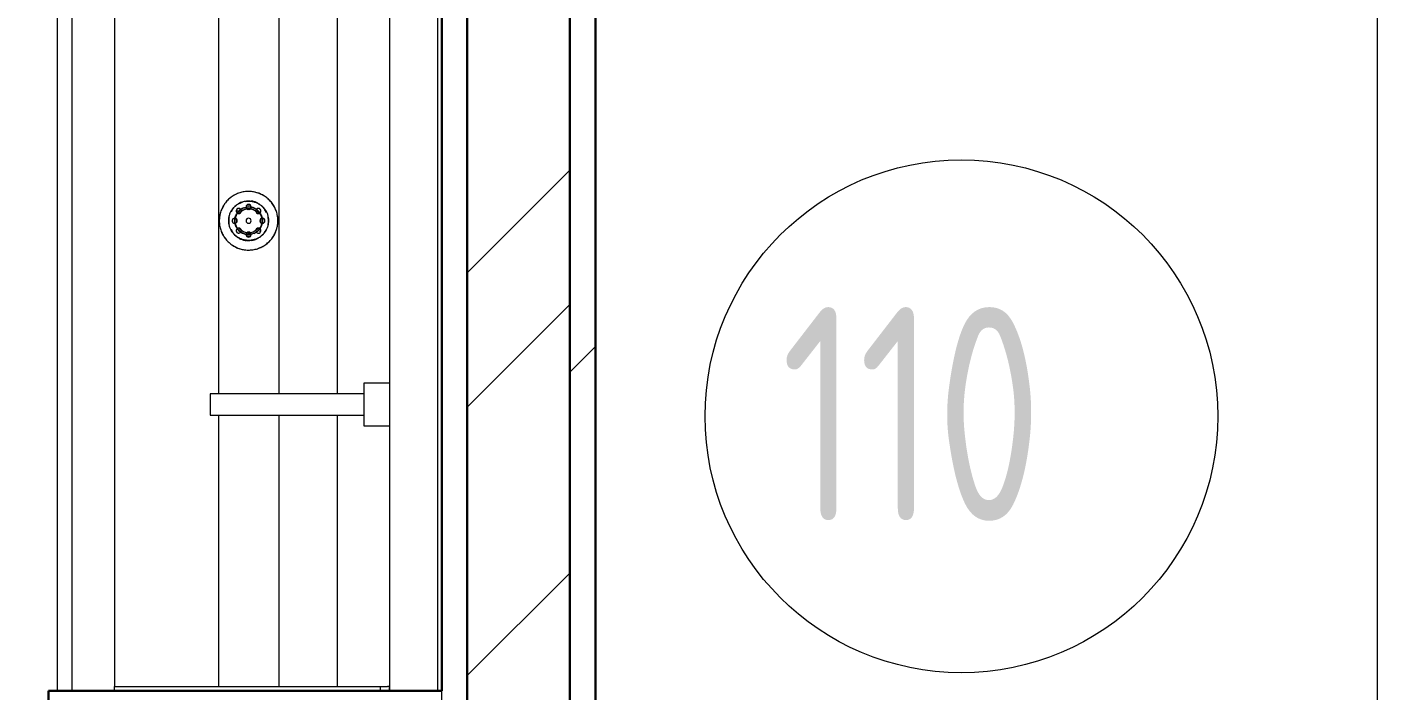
# Model space of a CAD drawing. Header units: millimetres. Extents: x -259809 to 472825, y -397243 to 31861.
# Drawn here: x -50036 to -48450, y -363882 to -363106 of the extents above; entities that cross this region are included whole.
import ezdxf

# ---------------------------------------------------------------- set-up
doc = ezdxf.new("R2010")
doc.units = ezdxf.units.MM
doc.linetypes.add('ADSK_Линия сетки', pattern=[25, 20, -2.5, 0, -2.5])
for name, color, linetype, lineweight in [('лс', 5, 'Continuous', 30), ('Марки помещений', 252, 'Continuous', 20), ('Оси', 252, 'Continuous', 9), ('Сантехника', 252, 'Continuous', 18), ('Стены наружные', 252, 'Continuous', 18), ('Стены штриховка', 7, 'Continuous', 9)]:
    doc.layers.add(name, color=color, linetype=linetype, lineweight=lineweight)
doc.styles.add('GOST Common_3', font='', dxfattribs={"height": 3.5})
doc.styles.get('GOST Common_3').set_extended_font_data('GOST 2.304 type A')

# ---------------------------------------------------------------- blocks, each defined once
blk = doc.blocks.new('1 этаж')
at = {"layer": 'Марки помещений', "color": 251, "true_color": 0x636466}
blk.add_circle((-48942.5, -10874), 300, dxfattribs=at)
at = {"layer": 'Оси', "color": 251, "linetype": 'ADSK_Линия сетки', "ltscale": 100, "true_color": 0x636466}
blk.add_line((-48455.8, -2645.3), (-48455.8, -33771.4), dxfattribs=at)
at = {"layer": 'Сантехника', "color": 251, "true_color": 0x636466}
for p, q in [((-50000.8, -9425.3), (-50000.8, -11195.3)), ((-49983.8, -9425.3), (-49983.8, -11195.3)), ((-49933.8, -9430.3), (-49933.8, -11190.3)), ((-49611.8, -9430.3), (-49611.8, -11190.3)), ((-49555.8, -9425.3), (-49555.8, -11195.3)), ((-49811.9, -10322.8), (-49811.9, -10847.8)), ((-49741.2, -10322.8), (-49741.2, -10847.8)), ((-49673.2, -10322.7), (-49673.2, -10847.9)), ((-49611.8, -10835.3), (-49641.8, -10835.3)), ((-49641.8, -10835.3), (-49641.8, -10885.3)), ((-49641.8, -10847.8), (-49821.8, -10847.8)), ((-49821.8, -10847.8), (-49821.8, -10872.8)), ((-49821.8, -10872.8), (-49641.8, -10872.8)), ((-49811.9, -10872.8), (-49811.9, -11190.3)), ((-49741.2, -10872.8), (-49741.2, -11190.3)), ((-49673.2, -10872.7), (-49673.2, -11190.3)), ((-49641.8, -10885.3), (-49611.8, -10885.3)), ((-49933.8, -11195.3), (-49933.8, -11190.3)), ((-49933.8, -11190.3), (-49622.7, -11190.3)), ((-49622.7, -11190.3), (-49614.2, -11190.3)), ((-49622.7, -11190.3), (-49622.7, -11195.3)), ((-49611.8, -11190.3), (-49614.2, -11190.3)), ((-49611.8, -11190.3), (-49611.8, -11195.3)), ((-49611.8, -11195.3), (-49611.8, -11190.3))]:
    blk.add_line(p, q, dxfattribs=at)
at = {"layer": 'Сантехника', "color": 251, "true_color": 0x636466, "flags": 128}
for points in [[(-49742.5, -10645.3), (-49742.5, -10643.9), (-49742.6, -10642.6), (-49742.7, -10641.2), (-49742.9, -10639.8), (-49743.2, -10638.5), (-49743.5, -10637.2), (-49743.8, -10635.8), (-49744.2, -10634.5), (-49744.7, -10633.2), (-49745.2, -10632), (-49745.8, -10630.7), (-49746.4, -10629.5), (-49747, -10628.3), (-49747.7, -10627.1), (-49748.5, -10625.9), (-49749.3, -10624.8), (-49750.1, -10623.7), (-49751, -10622.7), (-49751.9, -10621.7), (-49752.9, -10620.7), (-49753.9, -10619.8), (-49754.9, -10618.9), (-49756, -10618), (-49757.1, -10617.2), (-49758.3, -10616.5), (-49759.4, -10615.7), (-49760.6, -10615.1), (-49761.9, -10614.4), (-49763.1, -10613.9), (-49764.4, -10613.3), (-49765.7, -10612.9), (-49767, -10612.5), (-49768.3, -10612.1), (-49769.6, -10611.8), (-49771, -10611.5), (-49772.3, -10611.3), (-49773.7, -10611.2), (-49775.1, -10611.1), (-49776.4, -10611), (-49777.8, -10611), (-49779.2, -10611.1), (-49780.5, -10611.2), (-49781.9, -10611.4), (-49783.3, -10611.6), (-49784.6, -10611.9), (-49785.9, -10612.2), (-49787.2, -10612.6), (-49788.5, -10613.1), (-49789.8, -10613.6), (-49791.1, -10614.1), (-49792.3, -10614.7), (-49793.5, -10615.4), (-49794.7, -10616.1), (-49795.9, -10616.8), (-49797, -10617.6), (-49798.1, -10618.4), (-49799.1, -10619.3), (-49800.2, -10620.2), (-49801.1, -10621.2), (-49802.1, -10622.1), (-49803, -10623.2), (-49803.9, -10624.2), (-49804.7, -10625.3), (-49805.5, -10626.5), (-49806.2, -10627.6), (-49806.9, -10628.8), (-49807.5, -10630), (-49808.1, -10631.3), (-49808.6, -10632.5), (-49809.1, -10633.8), (-49809.6, -10635.1), (-49809.9, -10636.4), (-49810.3, -10637.8), (-49810.5, -10639.1), (-49810.8, -10640.5), (-49810.9, -10641.8), (-49811, -10643.2), (-49811.1, -10644.6), (-49811.1, -10645.3)], [(-49800.1, -10645.3), (-49800.1, -10644.4), (-49800, -10643.5), (-49799.9, -10642.5), (-49799.8, -10641.6), (-49799.6, -10640.7), (-49799.4, -10639.8), (-49799.2, -10638.9), (-49798.9, -10638), (-49798.6, -10637.1), (-49798.3, -10636.2), (-49797.9, -10635.4), (-49797.5, -10634.6), (-49797, -10633.7), (-49796.5, -10632.9), (-49796, -10632.2), (-49795.5, -10631.4), (-49794.9, -10630.7), (-49794.3, -10629.9), (-49793.7, -10629.3), (-49793, -10628.6), (-49792.4, -10628), (-49791.6, -10627.4), (-49790.9, -10626.8), (-49790.2, -10626.2), (-49789.4, -10625.7), (-49788.6, -10625.2), (-49787.8, -10624.8), (-49787, -10624.3), (-49786.1, -10624), (-49785.2, -10623.6), (-49784.4, -10623.3), (-49783.5, -10623), (-49782.6, -10622.7), (-49781.7, -10622.5), (-49780.8, -10622.4), (-49779.8, -10622.2), (-49778.9, -10622.1), (-49778, -10622), (-49777.1, -10622), (-49776.1, -10622), (-49775.2, -10622.1), (-49774.3, -10622.2), (-49773.3, -10622.3), (-49772.4, -10622.4), (-49771.5, -10622.6), (-49770.6, -10622.9), (-49769.7, -10623.1), (-49768.8, -10623.4), (-49768, -10623.8), (-49767.1, -10624.1), (-49766.3, -10624.5), (-49765.4, -10625), (-49764.6, -10625.4), (-49763.9, -10625.9), (-49763.1, -10626.5), (-49762.3, -10627), (-49761.6, -10627.6), (-49760.9, -10628.3), (-49760.3, -10628.9), (-49759.6, -10629.6), (-49759, -10630.3), (-49758.4, -10631), (-49757.9, -10631.7), (-49757.3, -10632.5), (-49756.8, -10633.3), (-49756.4, -10634.1), (-49755.9, -10634.9), (-49755.5, -10635.8), (-49755.2, -10636.6), (-49754.8, -10637.5), (-49754.6, -10638.4), (-49754.3, -10639.3), (-49754.1, -10640.2), (-49753.9, -10641.1), (-49753.7, -10642), (-49753.6, -10643), (-49753.5, -10643.9), (-49753.5, -10644.8), (-49753.5, -10645.3)], [(-49790, -10626.4), (-49789.2, -10625.9), (-49788.5, -10625.4), (-49787.7, -10625), (-49786.8, -10624.6), (-49786, -10624.2), (-49785.1, -10623.8), (-49784.3, -10623.5)], [(-49784.8, -10623.4), (-49785.6, -10623.8), (-49786.5, -10624.1), (-49787.3, -10624.5)], [(-49780.7, -10622.6), (-49779.8, -10622.5), (-49778.9, -10622.4), (-49778, -10622.3), (-49777.1, -10622.3), (-49776.1, -10622.3), (-49775.2, -10622.3), (-49774.3, -10622.4), (-49773.4, -10622.5), (-49772.5, -10622.7), (-49771.6, -10622.9), (-49770.7, -10623.1), (-49769.8, -10623.4), (-49768.9, -10623.7), (-49768.1, -10624), (-49767.2, -10624.4), (-49766.4, -10624.8), (-49765.6, -10625.2), (-49764.8, -10625.7), (-49764, -10626.2), (-49763.2, -10626.7), (-49762.5, -10627.2), (-49761.8, -10627.8), (-49761.1, -10628.4), (-49760.4, -10629.1), (-49759.8, -10629.8), (-49759.2, -10630.4), (-49758.6, -10631.2), (-49758.1, -10631.9), (-49757.6, -10632.7), (-49757.1, -10633.4), (-49756.6, -10634.2)], [(-49765.8, -10624.8), (-49766.7, -10624.3), (-49767.5, -10624), (-49768.4, -10623.6), (-49769.2, -10623.3), (-49770.1, -10623), (-49771, -10622.7), (-49771.9, -10622.5), (-49772.8, -10622.4), (-49773.8, -10622.2)], [(-49797.2, -10634.7), (-49796.8, -10633.9), (-49796.3, -10633.1), (-49795.8, -10632.3), (-49795.3, -10631.6), (-49794.7, -10630.8), (-49794.1, -10630.1), (-49793.5, -10629.4), (-49792.9, -10628.8), (-49792.2, -10628.2), (-49791.5, -10627.6), (-49790.8, -10627)], [(-49793.3, -10628.9), (-49794, -10629.6), (-49794.6, -10630.3), (-49795.2, -10631), (-49795.7, -10631.7), (-49796.3, -10632.5), (-49796.8, -10633.3), (-49797.2, -10634.1)], [(-49793, -10645.3), (-49793, -10644.7), (-49792.9, -10644), (-49792.9, -10643.4), (-49792.8, -10642.7), (-49792.7, -10642.1), (-49792.5, -10641.5), (-49792.4, -10640.8), (-49792.2, -10640.2), (-49792, -10639.6), (-49791.7, -10639), (-49791.5, -10638.4), (-49791.2, -10637.8), (-49790.9, -10637.3), (-49790.5, -10636.7), (-49790.2, -10636.2), (-49789.8, -10635.6), (-49789.4, -10635.1), (-49789, -10634.6), (-49788.5, -10634.2), (-49788.1, -10633.7), (-49787.6, -10633.2), (-49787.1, -10632.8), (-49786.6, -10632.4), (-49786.1, -10632), (-49785.6, -10631.7)], [(-49780.2, -10629.5), (-49779.6, -10629.3), (-49778.9, -10629.3), (-49778.3, -10629.2), (-49777.6, -10629.1), (-49777, -10629.1), (-49776.3, -10629.1), (-49775.7, -10629.2), (-49775, -10629.2), (-49774.4, -10629.3), (-49773.8, -10629.4)], [(-49767.8, -10631.8), (-49767.3, -10632.2), (-49766.8, -10632.6), (-49766.3, -10633), (-49765.8, -10633.5), (-49765.3, -10633.9), (-49764.9, -10634.4), (-49764.4, -10634.9), (-49764, -10635.4), (-49763.6, -10635.9), (-49763.3, -10636.4), (-49762.9, -10637), (-49762.6, -10637.5), (-49762.3, -10638.1), (-49762, -10638.7), (-49761.8, -10639.3), (-49761.5, -10639.9), (-49761.3, -10640.5), (-49761.2, -10641.1), (-49761, -10641.8), (-49760.9, -10642.4), (-49760.8, -10643), (-49760.7, -10643.7), (-49760.6, -10644.3), (-49760.6, -10645), (-49760.6, -10645.3)], [(-49756.6, -10633.7), (-49757.1, -10632.9), (-49757.6, -10632.2), (-49758.1, -10631.4), (-49758.7, -10630.7), (-49759.3, -10629.9), (-49759.9, -10629.3), (-49760.6, -10628.6)], [(-49811.1, -10645.3), (-49811.1, -10646.7), (-49811, -10648.1), (-49810.9, -10649.4), (-49810.7, -10650.8), (-49810.4, -10652.1), (-49810.1, -10653.5), (-49809.8, -10654.8), (-49809.4, -10656.1), (-49808.9, -10657.4), (-49808.4, -10658.7), (-49807.8, -10659.9), (-49807.2, -10661.2), (-49806.6, -10662.4), (-49805.9, -10663.5), (-49805.1, -10664.7), (-49804.3, -10665.8), (-49803.5, -10666.9), (-49802.6, -10667.9), (-49801.7, -10668.9), (-49800.7, -10669.9), (-49799.7, -10670.9), (-49798.7, -10671.7), (-49797.6, -10672.6), (-49796.5, -10673.4), (-49795.3, -10674.2), (-49794.2, -10674.9), (-49793, -10675.6), (-49791.7, -10676.2), (-49790.5, -10676.8), (-49789.2, -10677.3), (-49787.9, -10677.8), (-49786.6, -10678.2), (-49785.3, -10678.5), (-49784, -10678.9), (-49782.6, -10679.1), (-49781.3, -10679.3), (-49779.9, -10679.5), (-49778.5, -10679.6), (-49777.2, -10679.6), (-49775.8, -10679.6), (-49774.4, -10679.5), (-49773.1, -10679.4), (-49771.7, -10679.2), (-49770.4, -10679), (-49769, -10678.7), (-49767.7, -10678.4), (-49766.4, -10678), (-49765.1, -10677.5), (-49763.8, -10677), (-49762.5, -10676.5), (-49761.3, -10675.9), (-49760.1, -10675.3), (-49758.9, -10674.6), (-49757.7, -10673.8), (-49756.6, -10673), (-49755.5, -10672.2), (-49754.5, -10671.3), (-49753.4, -10670.4), (-49752.5, -10669.5), (-49751.5, -10668.5), (-49750.6, -10667.5), (-49749.7, -10666.4), (-49748.9, -10665.3), (-49748.1, -10664.2), (-49747.4, -10663), (-49746.7, -10661.8), (-49746.1, -10660.6), (-49745.5, -10659.3), (-49745, -10658.1), (-49744.5, -10656.8), (-49744, -10655.5), (-49743.7, -10654.2), (-49743.3, -10652.9), (-49743.1, -10651.5), (-49742.8, -10650.2), (-49742.7, -10648.8), (-49742.6, -10647.4), (-49742.5, -10646.1), (-49742.5, -10645.3)], [(-49799.7, -10641.1), (-49799.9, -10642), (-49800, -10643), (-49800.1, -10643.9), (-49800.1, -10644.8), (-49800.1, -10645.3)], [(-49800.1, -10645.3), (-49800.1, -10646.2), (-49800, -10647.2), (-49799.9, -10648.1), (-49799.8, -10649)], [(-49753.5, -10645.3), (-49753.5, -10646.2), (-49753.6, -10647.2), (-49753.7, -10648.1), (-49753.8, -10649), (-49754, -10649.9), (-49754.2, -10650.9), (-49754.4, -10651.8), (-49754.7, -10652.6), (-49755, -10653.5), (-49755.3, -10654.4), (-49755.7, -10655.2), (-49756.1, -10656.1), (-49756.6, -10656.9), (-49757.1, -10657.7), (-49757.6, -10658.5), (-49758.1, -10659.2), (-49758.7, -10660), (-49759.3, -10660.7), (-49759.9, -10661.4), (-49760.6, -10662), (-49761.2, -10662.7), (-49762, -10663.3), (-49762.7, -10663.9), (-49763.4, -10664.4), (-49764.2, -10664.9), (-49765, -10665.4), (-49765.8, -10665.9), (-49766.7, -10666.3), (-49767.5, -10666.7), (-49768.4, -10667), (-49769.2, -10667.3), (-49770.1, -10667.6), (-49771, -10667.9), (-49771.9, -10668.1), (-49772.8, -10668.3), (-49773.8, -10668.4), (-49774.7, -10668.5), (-49775.6, -10668.6), (-49776.5, -10668.6), (-49777.5, -10668.6), (-49778.4, -10668.6), (-49779.3, -10668.5), (-49780.3, -10668.4), (-49781.2, -10668.2), (-49782.1, -10668), (-49783, -10667.8), (-49783.9, -10667.5), (-49784.8, -10667.2), (-49785.6, -10666.9), (-49786.5, -10666.5), (-49787.3, -10666.1), (-49788.2, -10665.7), (-49789, -10665.2), (-49789.7, -10664.7), (-49790.5, -10664.2), (-49791.3, -10663.6), (-49792, -10663), (-49792.7, -10662.4), (-49793.3, -10661.7), (-49794, -10661.1), (-49794.6, -10660.4), (-49795.2, -10659.6), (-49795.7, -10658.9), (-49796.3, -10658.1), (-49796.8, -10657.3), (-49797.2, -10656.5), (-49797.7, -10655.7), (-49798.1, -10654.8), (-49798.4, -10654), (-49798.8, -10653.1), (-49799, -10652.2), (-49799.3, -10651.3), (-49799.5, -10650.4), (-49799.7, -10649.5), (-49799.9, -10648.6), (-49800, -10647.7), (-49800.1, -10646.7), (-49800.1, -10645.8), (-49800.1, -10645.3)], [(-49799.8, -10645.3), (-49799.8, -10644.4), (-49799.8, -10643.5), (-49799.7, -10642.6), (-49799.5, -10641.6), (-49799.4, -10640.7), (-49799.2, -10639.8)], [(-49799.2, -10650.6), (-49799.3, -10650.4), (-49799.5, -10649.5), (-49799.6, -10648.6), (-49799.7, -10647.6), (-49799.8, -10646.7), (-49799.8, -10645.8), (-49799.8, -10645.3)], [(-49785.8, -10658.8), (-49786.3, -10658.4), (-49786.9, -10658), (-49787.4, -10657.6), (-49787.8, -10657.2), (-49788.3, -10656.7), (-49788.7, -10656.3), (-49789.2, -10655.8), (-49789.6, -10655.3), (-49790, -10654.7), (-49790.3, -10654.2), (-49790.7, -10653.7), (-49791, -10653.1), (-49791.3, -10652.5), (-49791.6, -10651.9), (-49791.8, -10651.3), (-49792.1, -10650.7), (-49792.3, -10650.1), (-49792.5, -10649.5), (-49792.6, -10648.9), (-49792.7, -10648.2), (-49792.8, -10647.6), (-49792.9, -10647), (-49793, -10646.3), (-49793, -10645.7), (-49793, -10645.3)], [(-49760.6, -10645.3), (-49760.6, -10646), (-49760.7, -10646.6), (-49760.7, -10647.3), (-49760.8, -10647.9), (-49760.9, -10648.5), (-49761.1, -10649.2), (-49761.2, -10649.8), (-49761.4, -10650.4), (-49761.6, -10651), (-49761.9, -10651.6), (-49762.1, -10652.2), (-49762.4, -10652.8), (-49762.7, -10653.4), (-49763.1, -10653.9), (-49763.4, -10654.5), (-49763.8, -10655), (-49764.2, -10655.5), (-49764.6, -10656), (-49765.1, -10656.5), (-49765.5, -10656.9), (-49766, -10657.4), (-49766.5, -10657.8), (-49767, -10658.2), (-49767.5, -10658.6), (-49768, -10658.9)], [(-49753.8, -10645.3), (-49753.8, -10646.2), (-49753.8, -10647.2), (-49753.9, -10648.1), (-49754.1, -10649), (-49754.2, -10649.9), (-49754.4, -10650.6)], [(-49754.3, -10640.2), (-49754.1, -10641.2), (-49754, -10642.1), (-49753.9, -10643), (-49753.8, -10643.9), (-49753.8, -10644.8), (-49753.8, -10645.3)], [(-49753.9, -10649.5), (-49753.7, -10648.6), (-49753.6, -10647.7), (-49753.5, -10646.7), (-49753.5, -10645.8), (-49753.5, -10645.3)], [(-49753.5, -10645.3), (-49753.5, -10644.4), (-49753.6, -10643.5), (-49753.7, -10642.5), (-49753.8, -10641.6)], [(-49763.6, -10664.2), (-49764.4, -10664.7), (-49765.1, -10665.2), (-49765.9, -10665.6), (-49766.8, -10666), (-49767.6, -10666.4), (-49768.5, -10666.8), (-49769.3, -10667.1), (-49770.2, -10667.4), (-49771.1, -10667.6), (-49772, -10667.8), (-49772.9, -10668), (-49773.8, -10668.2), (-49774.7, -10668.3), (-49775.6, -10668.3), (-49776.6, -10668.3), (-49777.5, -10668.3), (-49778.4, -10668.3), (-49779.3, -10668.2), (-49780.2, -10668.1), (-49781.1, -10667.9), (-49782, -10667.7), (-49782.9, -10667.5), (-49783.8, -10667.3), (-49784.7, -10667), (-49785.5, -10666.6), (-49786.4, -10666.3), (-49787.2, -10665.9), (-49788, -10665.4), (-49788.8, -10665), (-49789.6, -10664.5), (-49790.4, -10663.9), (-49791.1, -10663.4), (-49791.8, -10662.8), (-49792.5, -10662.2), (-49793.2, -10661.5), (-49793.8, -10660.9), (-49794.4, -10660.2), (-49795, -10659.5), (-49795.5, -10658.7), (-49796.1, -10658), (-49796.5, -10657.2), (-49797, -10656.4)], [(-49797, -10656.9), (-49796.5, -10657.7), (-49796, -10658.5), (-49795.5, -10659.2), (-49794.9, -10660), (-49794.3, -10660.7), (-49793.7, -10661.4), (-49793, -10662)], [(-49787.8, -10665.9), (-49787, -10666.3), (-49786.1, -10666.7), (-49785.2, -10667), (-49784.4, -10667.3), (-49783.5, -10667.6), (-49782.6, -10667.9), (-49781.7, -10668.1), (-49780.8, -10668.3), (-49779.8, -10668.4)], [(-49773.4, -10661.2), (-49774, -10661.3), (-49774.7, -10661.4), (-49775.3, -10661.4), (-49776, -10661.5), (-49776.6, -10661.5), (-49777.3, -10661.5), (-49777.9, -10661.5), (-49778.6, -10661.4), (-49779.2, -10661.3), (-49779.8, -10661.2)], [(-49773.3, -10668.4), (-49772.4, -10668.2), (-49771.5, -10668), (-49770.6, -10667.8), (-49769.7, -10667.5), (-49768.8, -10667.2), (-49768, -10666.9), (-49767.1, -10666.5), (-49766.3, -10666.1)], [(-49756.4, -10656), (-49756.8, -10656.8), (-49757.3, -10657.6), (-49757.8, -10658.3), (-49758.3, -10659.1), (-49758.9, -10659.8), (-49759.5, -10660.5), (-49760.1, -10661.2), (-49760.8, -10661.8), (-49761.4, -10662.5), (-49762.1, -10663.1), (-49762.8, -10663.6)], [(-49760.3, -10661.7), (-49759.6, -10661.1), (-49759, -10660.4), (-49758.4, -10659.6), (-49757.9, -10658.9), (-49757.3, -10658.1), (-49756.8, -10657.3), (-49756.4, -10656.5)]]:
    blk.add_lwpolyline(points, dxfattribs=at)
at = {"layer": 'Сантехника', "color": 251, "true_color": 0x636466}
for centre, radius, start, end in [((-49776.8, -10645.3), 34.3, 133.5244, 136.5478), ((-49776.8, -10645.3), 34.3, 112.2071, 130.7179), ((-49776.8, -10645.3), 34.3, 81.2405, 94.1462), ((-49776.8, -10645.3), 34.3, 75.5624, 78.6385), ((-49776.8, -10645.3), 34.3, 58.6732, 72.8932), ((-49776.8, -10645.3), 34.3, 170.2639, 180), ((-49776.8, -10645.3), 34.3, 164.3157, 167.198), ((-49776.8, -10645.3), 34.3, 145.0376, 161.2102), ((-49776.8, -10645.3), 23, 144, 154.1058), ((-49776.8, -10645.3), 16.2, 158.4339, 180), ((-49776.8, -10645.3), 15.9, 0, 180), ((-49788.3, -10633.9), 3, 45, 225), ((-49788.3, -10633.9), 3, 135, 195), ((-49776.8, -10645.3), 18.1, 136.1528, 141.4432), ((-49788.3, -10633.9), 3, 210, 225), ((-49788.3, -10633.9), 3, 225, 45), ((-49788.3, -10633.9), 3, 225, 285), ((-49788.3, -10633.9), 3, 90, 114.4528), ((-49776.8, -10645.3), 16.2, 120, 140.552), ((-49776.8, -10645.3), 14.1, 136.2949, 141.7649), ((-49776.8, -10645.3), 14.1, 124.7852, 137.7972), ((-49776.8, -10645.3), 14.1, 125.0449, 135), ((-49776.8, -10645.3), 13.9, 45, 135), ((-49776.8, -10645.3), 13.9, 45, 135), ((-49788.3, -10633.9), 3, 330, 45), ((-49776.8, -10645.3), 16.2, 110.5449, 118.7541), ((-49776.8, -10645.3), 14.1, 113.7949, 123.75), ((-49776.8, -10645.3), 14.1, 102.5449, 112.5), ((-49776.8, -10645.3), 16.2, 61.2459, 101.028), ((-49776.8, -10629.1), 3, 0, 180), ((-49776.8, -10629.1), 3, 0, 180), ((-49776.8, -10629.1), 3, 180, 255), ((-49776.8, -10629.1), 3, 180, 0), ((-49776.8, -10645.3), 14.1, 91.2949, 101.25), ((-49776.8, -10645.3), 18.1, 83.5568, 96.4432), ((-49776.8, -10645.3), 14.1, 80.5238, 95.3542), ((-49776.8, -10645.3), 14.1, 80.0449, 90), ((-49776.8, -10629.1), 3, 285, 0), ((-49776.8, -10645.3), 14.1, 68.7949, 78.75), ((-49776.8, -10645.3), 14.1, 60.7079, 67.5), ((-49776.8, -10645.3), 14.1, 46.2949, 56.25), ((-49776.8, -10645.3), 16.2, 39.3943, 60), ((-49765.3, -10633.9), 3, 135, 210), ((-49765.3, -10633.9), 3, 135, 315), ((-49776.8, -10645.3), 14.1, 41.7766, 52.7822), ((-49765.3, -10633.9), 3, 315, 135), ((-49776.8, -10645.3), 14.1, 38.2351, 45), ((-49765.3, -10633.9), 3, 255, 315), ((-49765.3, -10633.9), 3, 65.5472, 90), ((-49765.3, -10633.9), 3, 345, 45), ((-49765.3, -10633.9), 3, 315, 330), ((-49776.8, -10645.3), 23, 25.3123, 36), ((-49776.8, -10645.3), 34.3, 20.4173, 38.2302), ((-49776.8, -10645.3), 34.3, 6.4389, 10.0463), ((-49776.8, -10645.3), 34.3, 180, 184.4583), ((-49776.8, -10645.3), 34.3, 186.4389, 189.3276), ((-49776.8, -10645.3), 23, 205.3123, 216), ((-49793, -10645.3), 3, 90, 180), ((-49793, -10645.3), 3, 150, 180), ((-49793, -10645.3), 3, 180, 210), ((-49793, -10645.3), 3, 180, 270), ((-49793, -10645.3), 3, 90, 105), ((-49793, -10645.3), 3, 255, 270), ((-49793, -10645.3), 3, 30, 90), ((-49793, -10645.3), 3, 0, 90), ((-49793, -10645.3), 3, 270, 0), ((-49793, -10645.3), 3, 270, 330), ((-49776.8, -10645.3), 16, 179.2587, 180), ((-49776.8, -10645.3), 16, 179.2587, 180), ((-49776.8, -10645.3), 15.9, 180, 0), ((-49788.3, -10656.8), 3, 135, 315), ((-49776.8, -10645.3), 14.1, 173.2684, 180), ((-49776.8, -10645.3), 14.1, 180, 186.7316), ((-49788.3, -10656.8), 3, 135, 150), ((-49788.3, -10656.8), 3, 75, 135), ((-49788.3, -10656.8), 3, 315, 135), ((-49776.8, -10645.3), 14.1, 218.2351, 225), ((-49776.8, -10645.3), 14.1, 222.2028, 235.2148), ((-49776.8, -10645.3), 13.9, 225, 315), ((-49776.8, -10645.3), 13.9, 225, 315), ((-49776.8, -10645.3), 14.1, 226.2949, 236.25), ((-49788.3, -10656.8), 3, 315, 30), ((-49776.8, -10645.3), 3, 0, 180), ((-49776.8, -10645.3), 3, 180, 0), ((-49776.8, -10645.3), 16.2, 293.8381, 335.2568), ((-49776.8, -10645.3), 14.1, 305.0449, 315), ((-49765.3, -10656.8), 3, 45, 225), ((-49776.8, -10645.3), 14.1, 307.2178, 318.2234), ((-49765.3, -10656.8), 3, 150, 225), ((-49765.3, -10656.8), 3, 225, 45), ((-49776.8, -10645.3), 14.1, 316.2949, 321.7649), ((-49765.3, -10656.8), 3, 45, 105), ((-49760.6, -10645.3), 3, 90, 180), ((-49760.6, -10645.3), 3, 180, 270), ((-49760.6, -10645.3), 3, 90, 150), ((-49760.6, -10645.3), 3, 210, 270), ((-49765.3, -10656.8), 3, 30, 45), ((-49776.8, -10645.3), 14.1, 0, 6.7316), ((-49776.8, -10645.3), 14.1, 353.2684, 0), ((-49776.8, -10645.3), 16.2, 340.6257, 0), ((-49760.6, -10645.3), 3, 75, 90), ((-49760.6, -10645.3), 3, 0, 90), ((-49760.6, -10645.3), 3, 270, 0), ((-49760.6, -10645.3), 3, 270, 285), ((-49776.8, -10645.3), 23, 324, 334.1058), ((-49760.6, -10645.3), 3, 0, 30), ((-49760.6, -10645.3), 3, 330, 0), ((-49776.8, -10645.3), 34.3, 344.3157, 347.198), ((-49776.8, -10645.3), 34.3, 350.6724, 0), ((-49776.8, -10645.3), 34.3, 0, 4.4583), ((-49776.8, -10645.3), 34.3, 200.4173, 218.2302), ((-49788.3, -10656.8), 3, 165, 225), ((-49788.3, -10656.8), 3, 240, 270), ((-49776.8, -10645.3), 16.2, 219.3943, 252.9769), ((-49776.8, -10645.3), 14.1, 237.5449, 247.5), ((-49776.8, -10645.3), 14.1, 248.7949, 258.75), ((-49776.8, -10645.3), 16.2, 255, 281.028), ((-49776.8, -10661.5), 3, 0, 180), ((-49776.8, -10661.5), 3, 105, 180), ((-49776.8, -10661.5), 3, 180, 0), ((-49776.8, -10661.5), 3, 180, 0), ((-49776.8, -10645.3), 14.1, 260.0449, 270), ((-49776.8, -10645.3), 18.1, 263.5568, 276.4432), ((-49776.8, -10645.3), 14.1, 264.6458, 280.001), ((-49776.8, -10645.3), 14.1, 271.2949, 281.25), ((-49776.8, -10661.5), 3, 0, 75), ((-49776.8, -10645.3), 14.1, 282.5449, 292.5), ((-49776.8, -10645.3), 14.1, 293.7949, 299.2921), ((-49765.3, -10656.8), 3, 270, 300), ((-49776.8, -10645.3), 34.3, 292.2071, 310.7179), ((-49776.8, -10645.3), 18.1, 316.4294, 321.4432), ((-49765.3, -10656.8), 3, 315, 15), ((-49776.8, -10645.3), 34.3, 313.5244, 316.5478), ((-49776.8, -10645.3), 34.3, 325.0376, 341.2102), ((-49776.8, -10645.3), 34.3, 236.5875, 252.8932), ((-49776.8, -10645.3), 34.3, 255.5624, 259.0767), ((-49776.8, -10645.3), 34.3, 261.2405, 274.5295)]:
    blk.add_arc(centre, radius, start, end, dxfattribs=at)
at = {"layer": 'Стены наружные', "color": 251, "lineweight": 30, "true_color": 0x636466}
for p, q in [((-49520.8, -9395.3), (-49520.8, -11225.3)), ((-49550.8, -9425.3), (-49550.8, -11195.3)), ((-49400.8, -11620.3), (-49400.8, -9725.3)), ((-49370.8, -11690.3), (-49370.8, -9755.3)), ((-49550.8, -11195.3), (-50010.8, -11195.3)), ((-50010.8, -11195.3), (-50010.8, -11690.3))]:
    blk.add_line(p, q, dxfattribs=at)
at = {"layer": 'Стены наружные', "color": 251, "linetype": 'Continuous', "lineweight": 9, "true_color": 0x636466}
for p, q in [((-49520.8, -10706.1), (-49400.8, -10586.1)), ((-49520.8, -10863.2), (-49400.8, -10743.2)), ((-49400.8, -10822.6), (-49370.8, -10792.6)), ((-49520.8, -11177.5), (-49400.8, -11057.5))]:
    blk.add_line(p, q, dxfattribs=at)
at = {"layer": 'Стены штриховка', "color": 251, "true_color": 0x636466}
blk.add_line((-49550.8, -11225.3), (-49550.8, -11195.3), dxfattribs=at)
at = {"layer": 'Марки помещений', "color": 251, "true_color": 0x636466, "style": 'GOST Common_3', "width": 0.9}
blk.add_text('110', height=250, dxfattribs=at).set_placement((-49153.6, -10996.3))

msp = doc.modelspace()

# ---------------------------------------------------------------- hatches: boundary and pattern name
at = {"layer": 'лс', "lineweight": 5}
h = msp.add_hatch(dxfattribs=at)
h.set_pattern_fill('ANSI31', color=6, scale=100)
h.set_pattern_definition([(45, (7e-12, 55557.13), (-224.5064, 224.5064), [])])
h.paths.add_polyline_path([(-51574.6, -358204), (-59024.2, -358204), (-59024.2, -366382.8), (-40856.4, -366382.8), (-40856.4, -364571.2), (-51574.6, -364571.2)])
edge = h.paths.add_edge_path(flags=16)
edge.add_ellipse((-57731.6, -358888.8), major_axis=(911.9, 0), ratio=0.29514, start_angle=0, end_angle=360)
h.paths.add_polyline_path([(-58219.1, -359161), (-57272.7, -359161), (-57272.7, -358652.5), (-58219.1, -358652.5)], flags=24)

# ---------------------------------------------------------------- block references
msp.add_blockref('1 этаж', (0, -352686.9))

doc.saveas('drawing.dxf')
